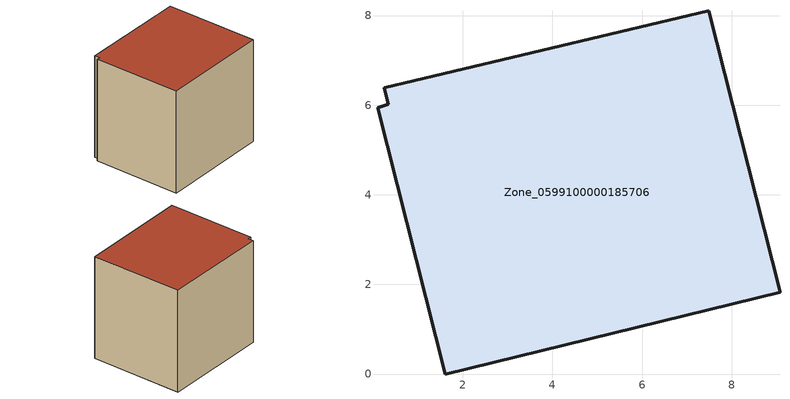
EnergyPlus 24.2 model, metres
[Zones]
Zone_0599100000185706
 floor ground (C_G): 0.24,6.39 7.49,8.1 9.08,1.82 1.6,0 0.1,5.95 0.34,6.01 z0
 wall outside (C_F): 9.08,1.82 7.49,8.1 0.24,6.39 0.34,6.01 0.1,5.95 1.6,0 9.08,1.82 z0:7.36
 roof outside (C_R): 7.49,8.1 0.24,6.39 0.34,6.01 0.1,5.95 1.6,0 9.08,1.82 z7.36
[BUILDING]
Pand.0599100000185706: North Axis=0; Terrain=City; Loads Convergence Tolerance Value=0.04; Temperature Convergence Tolerance Value=0.4; Solar Distribution=FullExterior; Maximum Number of Warmup Days=25; Minimum Number of Warmup Days=1
[Site:Location]
Rotterdam.The.Hague.AP_ZH_NLD Design_Conditions: Latitude=51.96; Longitude=4.45; Time Zone=1; Elevation=-4.5
[SITE:GROUNDTEMPERATURE:BUILDINGSURFACE]
18, 18, 18, 18, 18, 18, 18, 18, 18, 18, 18, 18
[MATERIAL] Thermal Absorptance=0.9; Solar Absorptance=0.7; Visible Absorptance=0.7
Name | Roughness | Thickness | Conductivity | Density | Specific Heat
G.TI.1965-1974 | MediumSmooth | 0.15 | 0.882353 | 540 | 1210
F.TI.1965-1974 | Rough | 0.3 | 0.697674 | 1920 | 840
R.TI.1965-1974 | MediumRough | 0.2 | 0.232558 | 1500 | 1000
[CONSTRUCTION]
C_G: G.TI.1965-1974
C_F: F.TI.1965-1974
C_R: R.TI.1965-1974
[ZONE]
Zone_0599100000185706: Type=1; Multiplier=1; Ceiling Height=Autocalculate; Volume=Autocalculate; Floor Area=autocalculate; Part of Total Floor Area=Yes
[ZONEINFILTRATION:DESIGNFLOWRATE]
Infil_Zone_0599100000185706: Zone or ZoneList or Space or SpaceList=Zone_0599100000185706; Schedule=AlwaysOn; Design Flow Rate Calculation Method=Flow/Area; Flow Rate per Floor Area=0.003; Constant Term Coefficient=1; Temperature Term Coefficient=0; Velocity Term Coefficient=0; Velocity Squared Term Coefficient=0
[HVACTEMPLATE:ZONE:IDEALLOADSAIRSYSTEM]
Zone_0599100000185706: Maximum Heating Supply Air Temperature=50; Minimum Cooling Supply Air Temperature=13; Maximum Heating Supply Air Humidity Ratio=0.0156; Minimum Cooling Supply Air Humidity Ratio=0.0077; Heating Limit=NoLimit; Cooling Limit=NoLimit; Dehumidification Control Type=ConstantSensibleHeatRatio; Cooling Sensible Heat Ratio=0.7; Dehumidification Setpoint=60; Humidification Control Type=None; Humidification Setpoint=30; Outdoor Air Method=None; Outdoor Air Flow Rate per Person=0.00944; Outdoor Air Flow Rate per Zone Floor Area=0; Outdoor Air Flow Rate per Zone=0; Demand Controlled Ventilation Type=None; Outdoor Air Economizer Type=NoEconomizer; Heat Recovery Type=None; Sensible Heat Recovery Effectiveness=0.7; Latent Heat Recovery Effectiveness=0.65
[ZONECONTROL:THERMOSTAT]
ThermostatControl_Zone_0599100000185706: Zone or ZoneList=Zone_0599100000185706; Control Type Schedule=DualSetpointControlType; Control 1=Thermostat_Zone_0599100000185706; Temperature Difference Between Cutout And Setpoint=0
[THERMOSTATSETPOINT:DUALSETPOINT]
Thermostat_Zone_0599100000185706: Heating Setpoint Temperature Schedule=HeatingSetpoint_Zone_0599100000185706; Cooling Setpoint Temperature Schedule=CoolingSetpoint_Zone_0599100000185706
[SCHEDULE:COMPACT]
HeatingSetpoint_Zone_0599100000185706: Through: 12/31, For: AllDays, Until: 24:00, 21
CoolingSetpoint_Zone_0599100000185706: Through: 12/31, For: AllDays, Until: 24:00, 24
DualSetpointControlType: Through: 12/31, For: AllDays, Until: 24:00, 4
AlwaysOn: Through: 12/31, For: AllDays, Until: 24:00, 1
